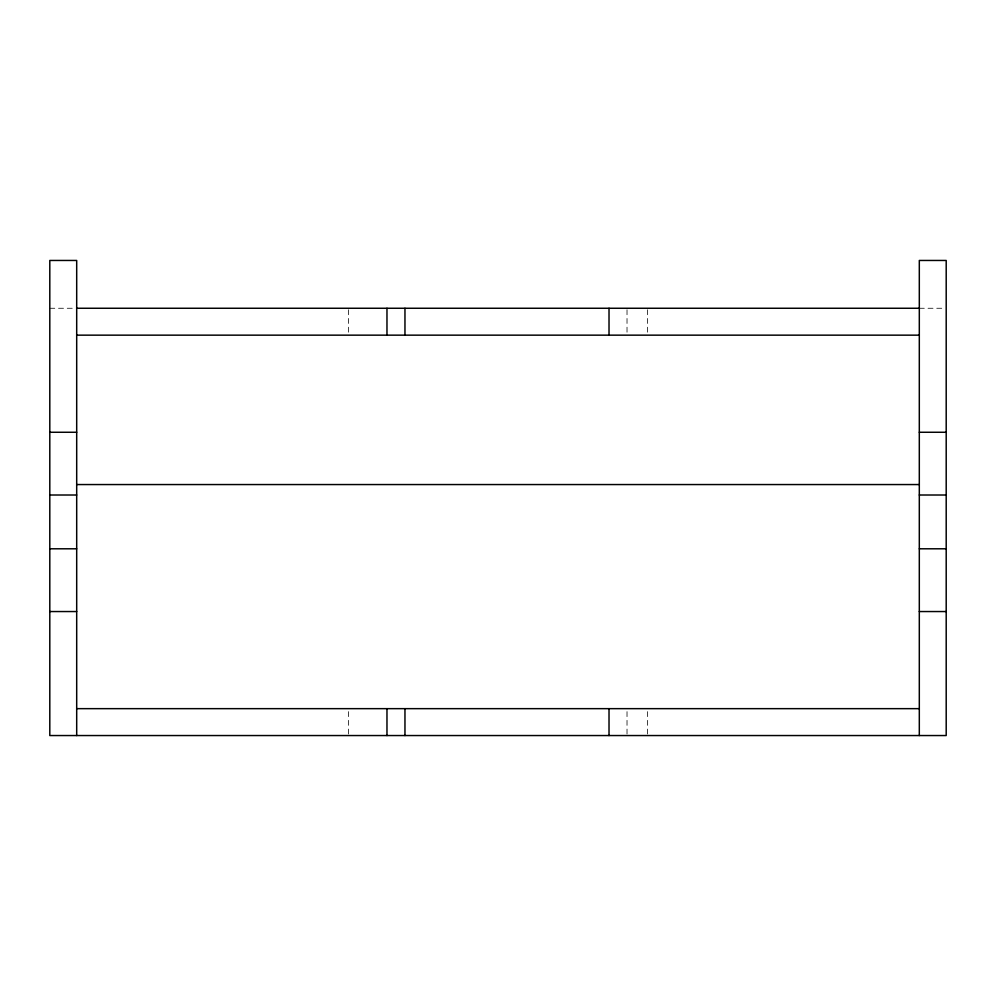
<?xml version="1.0" encoding="UTF-8"?>
<svg xmlns="http://www.w3.org/2000/svg" width="996" height="996" viewBox="0 0 996 996"><rect width="100%" height="100%" fill="white"/><g stroke="black" fill="none" stroke-linecap="round" stroke-linejoin="round"><path stroke-width="0.75" stroke-dasharray="4.98 3.74" d="M49.8 308.262L75.198 308.262M919.308 308.262L944.706 308.262M647.4 309.756L647.4 333.66M647.4 711.642L647.4 734.052M627.019 309.756L627.019 333.66M627.019 711.642L627.019 734.052M348.6 309.756L348.6 335.154M348.6 711.642L348.6 735.546"/><path stroke-width="1.49" d="M76.692 308.262L919.308 308.262M76.692 335.154L919.308 335.154M49.8 432.264L76.692 432.264M919.308 432.264L946.2 432.264M76.692 484.554L919.308 484.554M49.8 495.012L76.692 495.012M919.308 495.012L946.2 495.012M49.8 548.796L76.692 548.796M919.308 548.796L946.2 548.796M49.8 611.544L76.692 611.544M919.308 611.544L946.2 611.544M76.692 708.654L919.308 708.654M919.308 735.546L919.308 260.454L946.2 260.454L946.2 735.546L49.8 735.546L49.8 260.454L76.692 260.454L76.692 735.546M609.017 308.262L609.017 335.154M609.017 708.654L609.017 735.546M404.961 308.262L404.961 335.154M404.961 708.654L404.961 735.546M386.971 308.262L386.971 335.154M386.971 708.654L386.971 735.546"/></g></svg>
